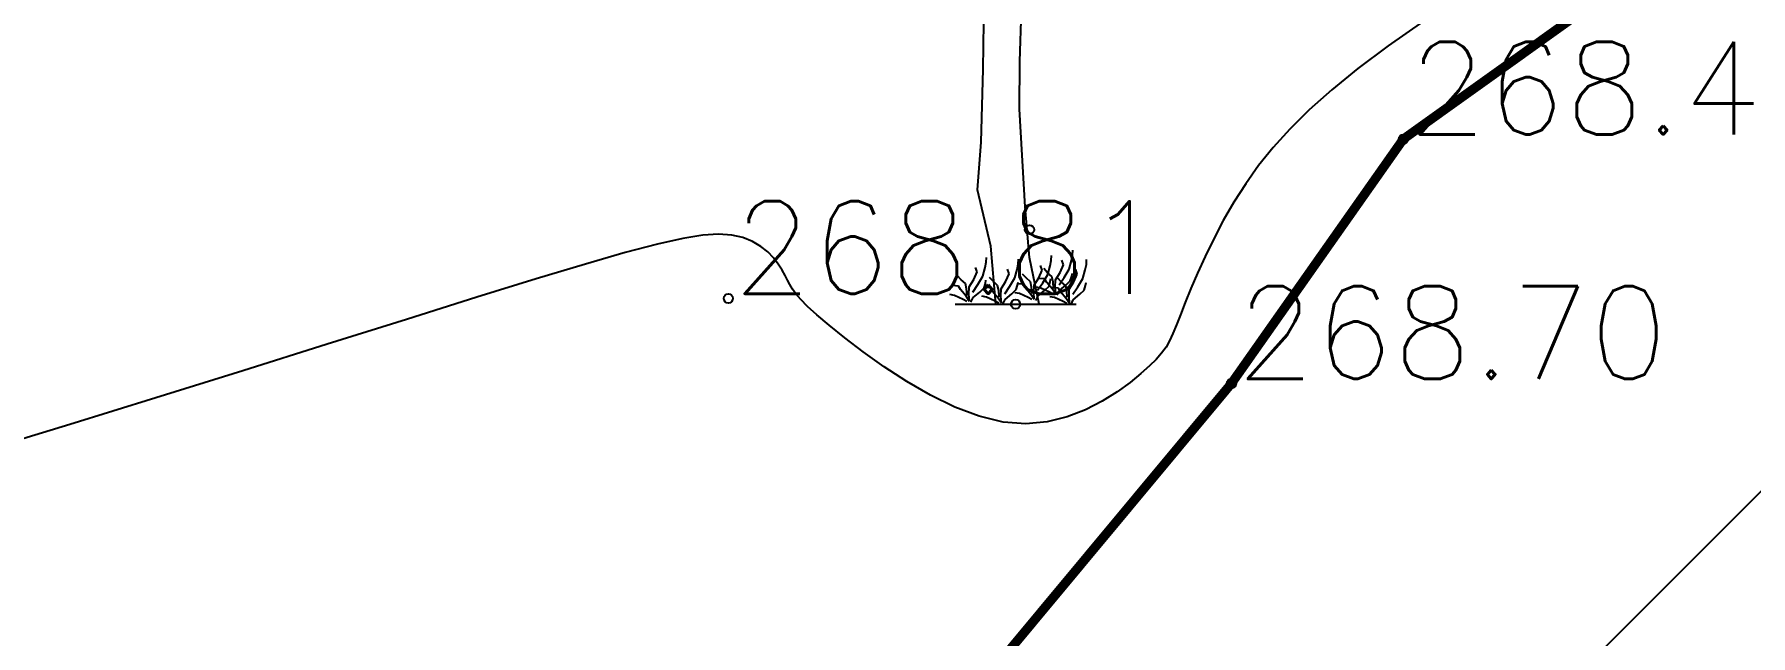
# Model space of a CAD drawing. Extents: x 524954 to 526204, y 9523489 to 9524010.
# Drawn here: x 525250.81 to 525269.35, y 9523700.06 to 9523706.56 of the extents above; entities that cross this region are included whole.
import ezdxf

# ---------------------------------------------------------------- set-up
doc = ezdxf.new("R2010")
doc.units = 0
doc.header["$PDMODE"] = 33
doc.header["$PDSIZE"] = 0.1
doc.linetypes.add('ACAD_ISO12W100', pattern=[21, 12, -3, 0, -3, 0, -3])
for name, color, linetype in [('Arbre', 34, 'ACAD_ISO12W100'), ('Bord Fleuve', 4, 'ACAD_ISO12W100'), ('CN_01_00', 3, 'Continuous'), ('TopoAlt', 3, 'Continuous'), ('TOPOJIS', 7, 'Continuous')]:
    doc.layers.add(name, color=color, linetype=linetype)
doc.styles.add('Simplex 1.0', font='Simplex.shx', dxfattribs={"width": 0.99, "height": 1})

# ---------------------------------------------------------------- blocks, each defined once
blk = doc.blocks.new('TCPOINT M')
at = {"color": 0}
blk.add_point((0, 0), dxfattribs=at)
at = {"layer": 'TopoAlt', "style": 'Simplex 1.0', "width": 0.99}
blk.add_attdef('ALT', (0.15, 0.15), '', height=1, dxfattribs=at)
blk = doc.blocks.new('v088')
at = {"linetype": 'Continuous'}
for p, q in [((0.045, 2.625), (0.064, 3.179)), ((-0.352, 2.542), (-0.344, 3.046)), ((0.043, 2.109), (0.045, 2.625)), ((-0.373, 1.752), (-0.352, 2.542)), ((0.102, 1.053), (0.043, 2.109)), ((-0.412, 1.235), (-0.373, 1.752)), ((-0.268, 0.628), (-0.412, 1.235)), ((0.151, 0.506), (0.102, 1.053)), ((-0.213, 0), (-0.268, 0.628)), ((0.615, 0.531), (0.618, 0.584)), ((-0.416, 0.349), (-0.433, 0.399)), ((-0.353, 0.303), (-0.329, 0.397)), ((-0.329, 0.397), (-0.317, 0.454)), ((-0.317, 0.454), (-0.315, 0.507)), ((-0.07, 0.329), (-0.087, 0.38)), ((-0.007, 0.284), (0.017, 0.377)), ((0.017, 0.377), (0.029, 0.435)), ((0.029, 0.435), (0.031, 0.488)), ((0.256, 0), (0.151, 0.506)), ((0.286, 0.368), (0.269, 0.418)), ((0.346, 0.341), (0.305, 0.385)), ((0.349, 0.322), (0.373, 0.416)), ((0.373, 0.416), (0.385, 0.474)), ((0.385, 0.474), (0.387, 0.526)), ((0.481, 0.344), (0.517, 0.426)), ((0.517, 0.426), (0.5, 0.476)), ((0.524, 0.291), (0.579, 0.38)), ((0.579, 0.38), (0.603, 0.474)), ((0.603, 0.474), (0.615, 0.531)), ((0.666, 0.325), (0.649, 0.375)), ((0.728, 0.279), (0.752, 0.373)), ((0.752, 0.373), (0.765, 0.43)), ((0.765, 0.43), (0.767, 0.483)), ((-0.618, 0.197), (-0.683, 0.202)), ((-0.587, 0.264), (-0.627, 0.308)), ((-0.596, 0.159), (-0.618, 0.197)), ((-0.541, 0.224), (-0.587, 0.264)), ((-0.529, 0.166), (-0.541, 0.224)), ((-0.505, 0.106), (-0.502, 0.188)), ((-0.502, 0.188), (-0.452, 0.267)), ((-0.464, 0.132), (-0.409, 0.214)), ((-0.452, 0.267), (-0.416, 0.349)), ((-0.409, 0.214), (-0.353, 0.303)), ((-0.341, 0.178), (-0.327, 0.226)), ((-0.327, 0.226), (-0.32, 0.26)), ((-0.24, 0.245), (-0.281, 0.288)), ((-0.195, 0.204), (-0.24, 0.245)), ((-0.183, 0.147), (-0.195, 0.204)), ((-0.156, 0.168), (-0.106, 0.248)), ((-0.118, 0.113), (-0.063, 0.195)), ((-0.106, 0.248), (-0.07, 0.329)), ((-0.063, 0.195), (-0.007, 0.284)), ((0.005, 0.159), (0.019, 0.207)), ((0.019, 0.207), (0.026, 0.24)), ((0.084, 0.216), (0.019, 0.221)), ((0.115, 0.284), (0.075, 0.327)), ((0.106, 0.178), (0.084, 0.216)), ((0.161, 0.243), (0.115, 0.284)), ((0.173, 0.185), (0.161, 0.243)), ((0.197, 0.125), (0.2, 0.207)), ((0.2, 0.207), (0.25, 0.286)), ((0.238, 0.151), (0.293, 0.233)), ((0.25, 0.286), (0.286, 0.368)), ((0.315, 0.274), (0.25, 0.279)), ((0.293, 0.233), (0.349, 0.322)), ((0.337, 0.236), (0.315, 0.274)), ((0.315, 0.151), (0.361, 0.197)), ((0.397, 0.163), (0.337, 0.236)), ((0.392, 0.301), (0.346, 0.341)), ((0.361, 0.197), (0.375, 0.245)), ((0.375, 0.245), (0.382, 0.279)), ((0.404, 0.243), (0.392, 0.301)), ((0.409, 0.175), (0.404, 0.243)), ((0.428, 0.183), (0.43, 0.264)), ((0.43, 0.264), (0.481, 0.344)), ((0.495, 0.24), (0.454, 0.284)), ((0.469, 0.209), (0.524, 0.291)), ((0.474, 0.149), (0.546, 0.209)), ((0.541, 0.2), (0.495, 0.24)), ((0.553, 0.142), (0.541, 0.2)), ((0.546, 0.209), (0.591, 0.255)), ((0.579, 0.163), (0.63, 0.243)), ((0.591, 0.255), (0.606, 0.303)), ((0.606, 0.303), (0.613, 0.337)), ((0.618, 0.108), (0.673, 0.19)), ((0.63, 0.243), (0.666, 0.325)), ((0.673, 0.19), (0.728, 0.279)), ((0.74, 0.154), (0.755, 0.202)), ((0.755, 0.202), (0.762, 0.236)), ((-0.661, 0.096), (-0.712, 0.106)), ((-0.567, 0.053), (-0.661, 0.096)), ((-0.654, 0), (0.654, 0)), ((-0.536, 0.087), (-0.596, 0.159)), ((-0.527, 0.031), (-0.567, 0.053)), ((-0.5, 0.031), (-0.536, 0.087)), ((-0.524, 0.099), (-0.529, 0.166)), ((-0.5, 0.036), (-0.505, 0.106)), ((-0.483, 0.022), (-0.459, 0.072)), ((-0.459, 0.072), (-0.387, 0.132)), ((-0.387, 0.132), (-0.341, 0.178)), ((-0.315, 0.077), (-0.365, 0.087)), ((-0.272, 0.178), (-0.337, 0.183)), ((-0.221, 0.034), (-0.315, 0.077)), ((-0.25, 0.139), (-0.272, 0.178)), ((-0.19, 0.067), (-0.25, 0.139)), ((-0.18, 0.012), (-0.221, 0.034)), ((-0.154, 0.012), (-0.19, 0.067)), ((-0.178, 0.079), (-0.183, 0.147)), ((-0.159, 0.087), (-0.156, 0.168)), ((-0.154, 0.017), (-0.159, 0.087)), ((-0.137, 0.002), (-0.113, 0.053)), ((-0.113, 0.053), (-0.041, 0.113)), ((-0.041, 0.113), (0.005, 0.159)), ((0.041, 0.115), (-0.01, 0.125)), ((0.135, 0.072), (0.041, 0.115)), ((0.166, 0.106), (0.106, 0.178)), ((0.175, 0.05), (0.135, 0.072)), ((0.202, 0.05), (0.166, 0.106)), ((0.178, 0.118), (0.173, 0.185)), ((0.202, 0.055), (0.197, 0.125)), ((0.219, 0.041), (0.243, 0.091)), ((0.272, 0.173), (0.221, 0.183)), ((0.243, 0.091), (0.315, 0.151)), ((0.365, 0.13), (0.272, 0.173)), ((0.406, 0.108), (0.365, 0.13)), ((0.421, 0.072), (0.37, 0.082)), ((0.433, 0.108), (0.397, 0.163)), ((0.464, 0.173), (0.399, 0.178)), ((0.514, 0.029), (0.421, 0.072)), ((0.433, 0.113), (0.428, 0.183)), ((0.45, 0.099), (0.474, 0.149)), ((0.486, 0.135), (0.464, 0.173)), ((0.546, 0.063), (0.486, 0.135)), ((0.555, 0.007), (0.514, 0.029)), ((0.582, 0.007), (0.546, 0.063)), ((0.558, 0.075), (0.553, 0.142)), ((0.577, 0.082), (0.579, 0.163)), ((0.582, 0.012), (0.577, 0.082)), ((0.599, -0.002), (0.623, 0.048)), ((0.623, 0.048), (0.695, 0.108)), ((0.695, 0.108), (0.74, 0.154))]:
    blk.add_line(p, q, dxfattribs=at)

msp = doc.modelspace()

# ---------------------------------------------------------------- hatches: boundary and pattern name
at = {"layer": 'Bord Fleuve', "ltscale": 0.5}
h = msp.add_hatch(dxfattribs=at)
h.set_pattern_fill('ANSI33', color=256, scale=2, style=0)
h.paths.add_polyline_path([(525394.875, 9523547.688), (525386.855, 9523539.684), (525374.857, 9523528.592), (525359.402, 9523533.054), (525302.267, 9523541.753), (525253.226, 9523571.678), (525189.199, 9523592.989), (525146.601, 9523610.427), (525134.908, 9523628.389), (525130.258, 9523644.878), (525129.915, 9523646.053), (525134.923, 9523646.805), (525141.4, 9523651.378), (525145.39, 9523652.194), (525150.779, 9523654.113), (525153.673, 9523654.734), (525157.062, 9523656.215), (525170.428, 9523659.554), (525190.68, 9523663.166), (525195.533, 9523671.037), (525214.046, 9523677.393), (525226.978, 9523684.419), (525241.856, 9523699.409), (525259.549, 9523697.749), (525263.742, 9523702.788), (525265.599, 9523705.429), (525271.397, 9523709.575), (525278.663, 9523713.162), (525282.299, 9523718.359), (525286.813, 9523721.853), (525297.974, 9523715.602), (525305.783, 9523711.053), (525316.348, 9523705.233), (525323.457, 9523701.143), (525333.272, 9523695.625), (525364.282, 9523678.524), (525367.141, 9523669.609), (525369.992, 9523664.673), (525374.256, 9523657.439), (525374.878, 9523649.759), (525376.197, 9523640.514), (525378.821, 9523632.503), (525377.801, 9523621.191), (525377.159, 9523606.875), (525382.451, 9523599.216), (525388.758, 9523585.471), (525391.317, 9523567.355), (525392.74, 9523563.589), (525392.123, 9523555.946)])

# ---------------------------------------------------------------- linework, layer by layer
at = {"layer": 'Bord Fleuve', "ltscale": 0.35, "const_width": 0.1, "flags": 128}
msp.add_lwpolyline([(525129.915, 9523646.053), (525134.923, 9523646.805), (525141.4, 9523651.378), (525145.39, 9523652.194), (525150.779, 9523654.113), (525153.673, 9523654.734), (525157.062, 9523656.215), (525170.428, 9523659.554), (525190.68, 9523663.166), (525195.533, 9523671.037), (525214.046, 9523677.393), (525226.978, 9523684.419), (525241.856, 9523699.409), (525259.549, 9523697.749), (525263.742, 9523702.788), (525265.599, 9523705.429), (525271.397, 9523709.575), (525278.663, 9523713.162), (525282.299, 9523718.359), (525286.804, 9523721.846)], dxfattribs=at)
at = {"layer": 'CN_01_00', "elevation": 269, "flags": 128}
msp.add_lwpolyline([(525265.816, 9523706.705), (525265.437, 9523706.438), (525265.108, 9523706.191), (525264.825, 9523705.961), (525264.582, 9523705.744), (525264.373, 9523705.538), (525264.193, 9523705.339), (525264.036, 9523705.143), (525263.896, 9523704.946), (525263.769, 9523704.747), (525263.654, 9523704.548), (525263.55, 9523704.352), (525263.457, 9523704.162), (525263.375, 9523703.981), (525263.303, 9523703.814), (525263.241, 9523703.663), (525263.19, 9523703.531), (525263.147, 9523703.421), (525263.11, 9523703.329), (525263.074, 9523703.25), (525263.035, 9523703.181), (525262.988, 9523703.115), (525262.93, 9523703.048), (525262.856, 9523702.977), (525262.763, 9523702.895), (525262.646, 9523702.8), (525262.506, 9523702.698), (525262.346, 9523702.597), (525262.165, 9523702.504), (525261.966, 9523702.427), (525261.75, 9523702.374), (525261.519, 9523702.353), (525261.274, 9523702.371), (525261.017, 9523702.433), (525260.753, 9523702.533), (525260.49, 9523702.661), (525260.233, 9523702.809), (525259.989, 9523702.968), (525259.764, 9523703.129), (525259.564, 9523703.282), (525259.396, 9523703.418), (525259.263, 9523703.53), (525259.163, 9523703.621), (525259.09, 9523703.695), (525259.037, 9523703.756), (525258.999, 9523703.808), (525258.971, 9523703.856), (525258.947, 9523703.904), (525258.921, 9523703.955), (525258.888, 9523704.014), (525258.846, 9523704.079), (525258.794, 9523704.145), (525258.732, 9523704.21), (525258.656, 9523704.27), (525258.567, 9523704.322), (525258.462, 9523704.364), (525258.342, 9523704.391), (525258.201, 9523704.401), (525258.03, 9523704.39), (525257.814, 9523704.355), (525257.54, 9523704.294), (525257.193, 9523704.202), (525256.762, 9523704.078), (525256.231, 9523703.919), (525255.588, 9523703.72), (525254.827, 9523703.481), (525253.972, 9523703.213), (525253.059, 9523702.926), (525252.121, 9523702.632), (525251.19, 9523702.344), (525250.301, 9523702.073)], dxfattribs=at)

# ---------------------------------------------------------------- block references
at = {"layer": 'Arbre'}
msp.add_blockref('v088', (525261.41, 9523703.644), dxfattribs=at)
at = {"layer": 'TOPOJIS'}
ref = msp.add_blockref('TCPOINT M', (525265.599, 9523705.429, 268.42), dxfattribs=at)
ref.add_attrib('ALT', '268.42', (525265.649, 9523705.479, 268.42), dxfattribs={"layer": 'TopoAlt', "height": 1, "style": 'Simplex 1.0', "width": 0.99})
ref = msp.add_blockref('TCPOINT M', (525258.306, 9523703.707, 268.81), dxfattribs=at)
ref.add_attrib('ALT', '268.81', (525258.356, 9523703.757, 268.81), dxfattribs={"layer": 'TopoAlt', "height": 1, "style": 'Simplex 1.0', "width": 0.99})
for p in [(525261.56, 9523704.45, 269.7), (525261.41, 9523703.644, 269.67)]:
    msp.add_blockref('TCPOINT M', p, dxfattribs=at)
ref = msp.add_blockref('TCPOINT M', (525263.742, 9523702.788, 268.7), dxfattribs=at)
ref.add_attrib('ALT', '268.70', (525263.792, 9523702.838, 268.7), dxfattribs={"layer": 'TopoAlt', "height": 1, "style": 'Simplex 1.0', "width": 0.99})

doc.saveas('drawing.dxf')
